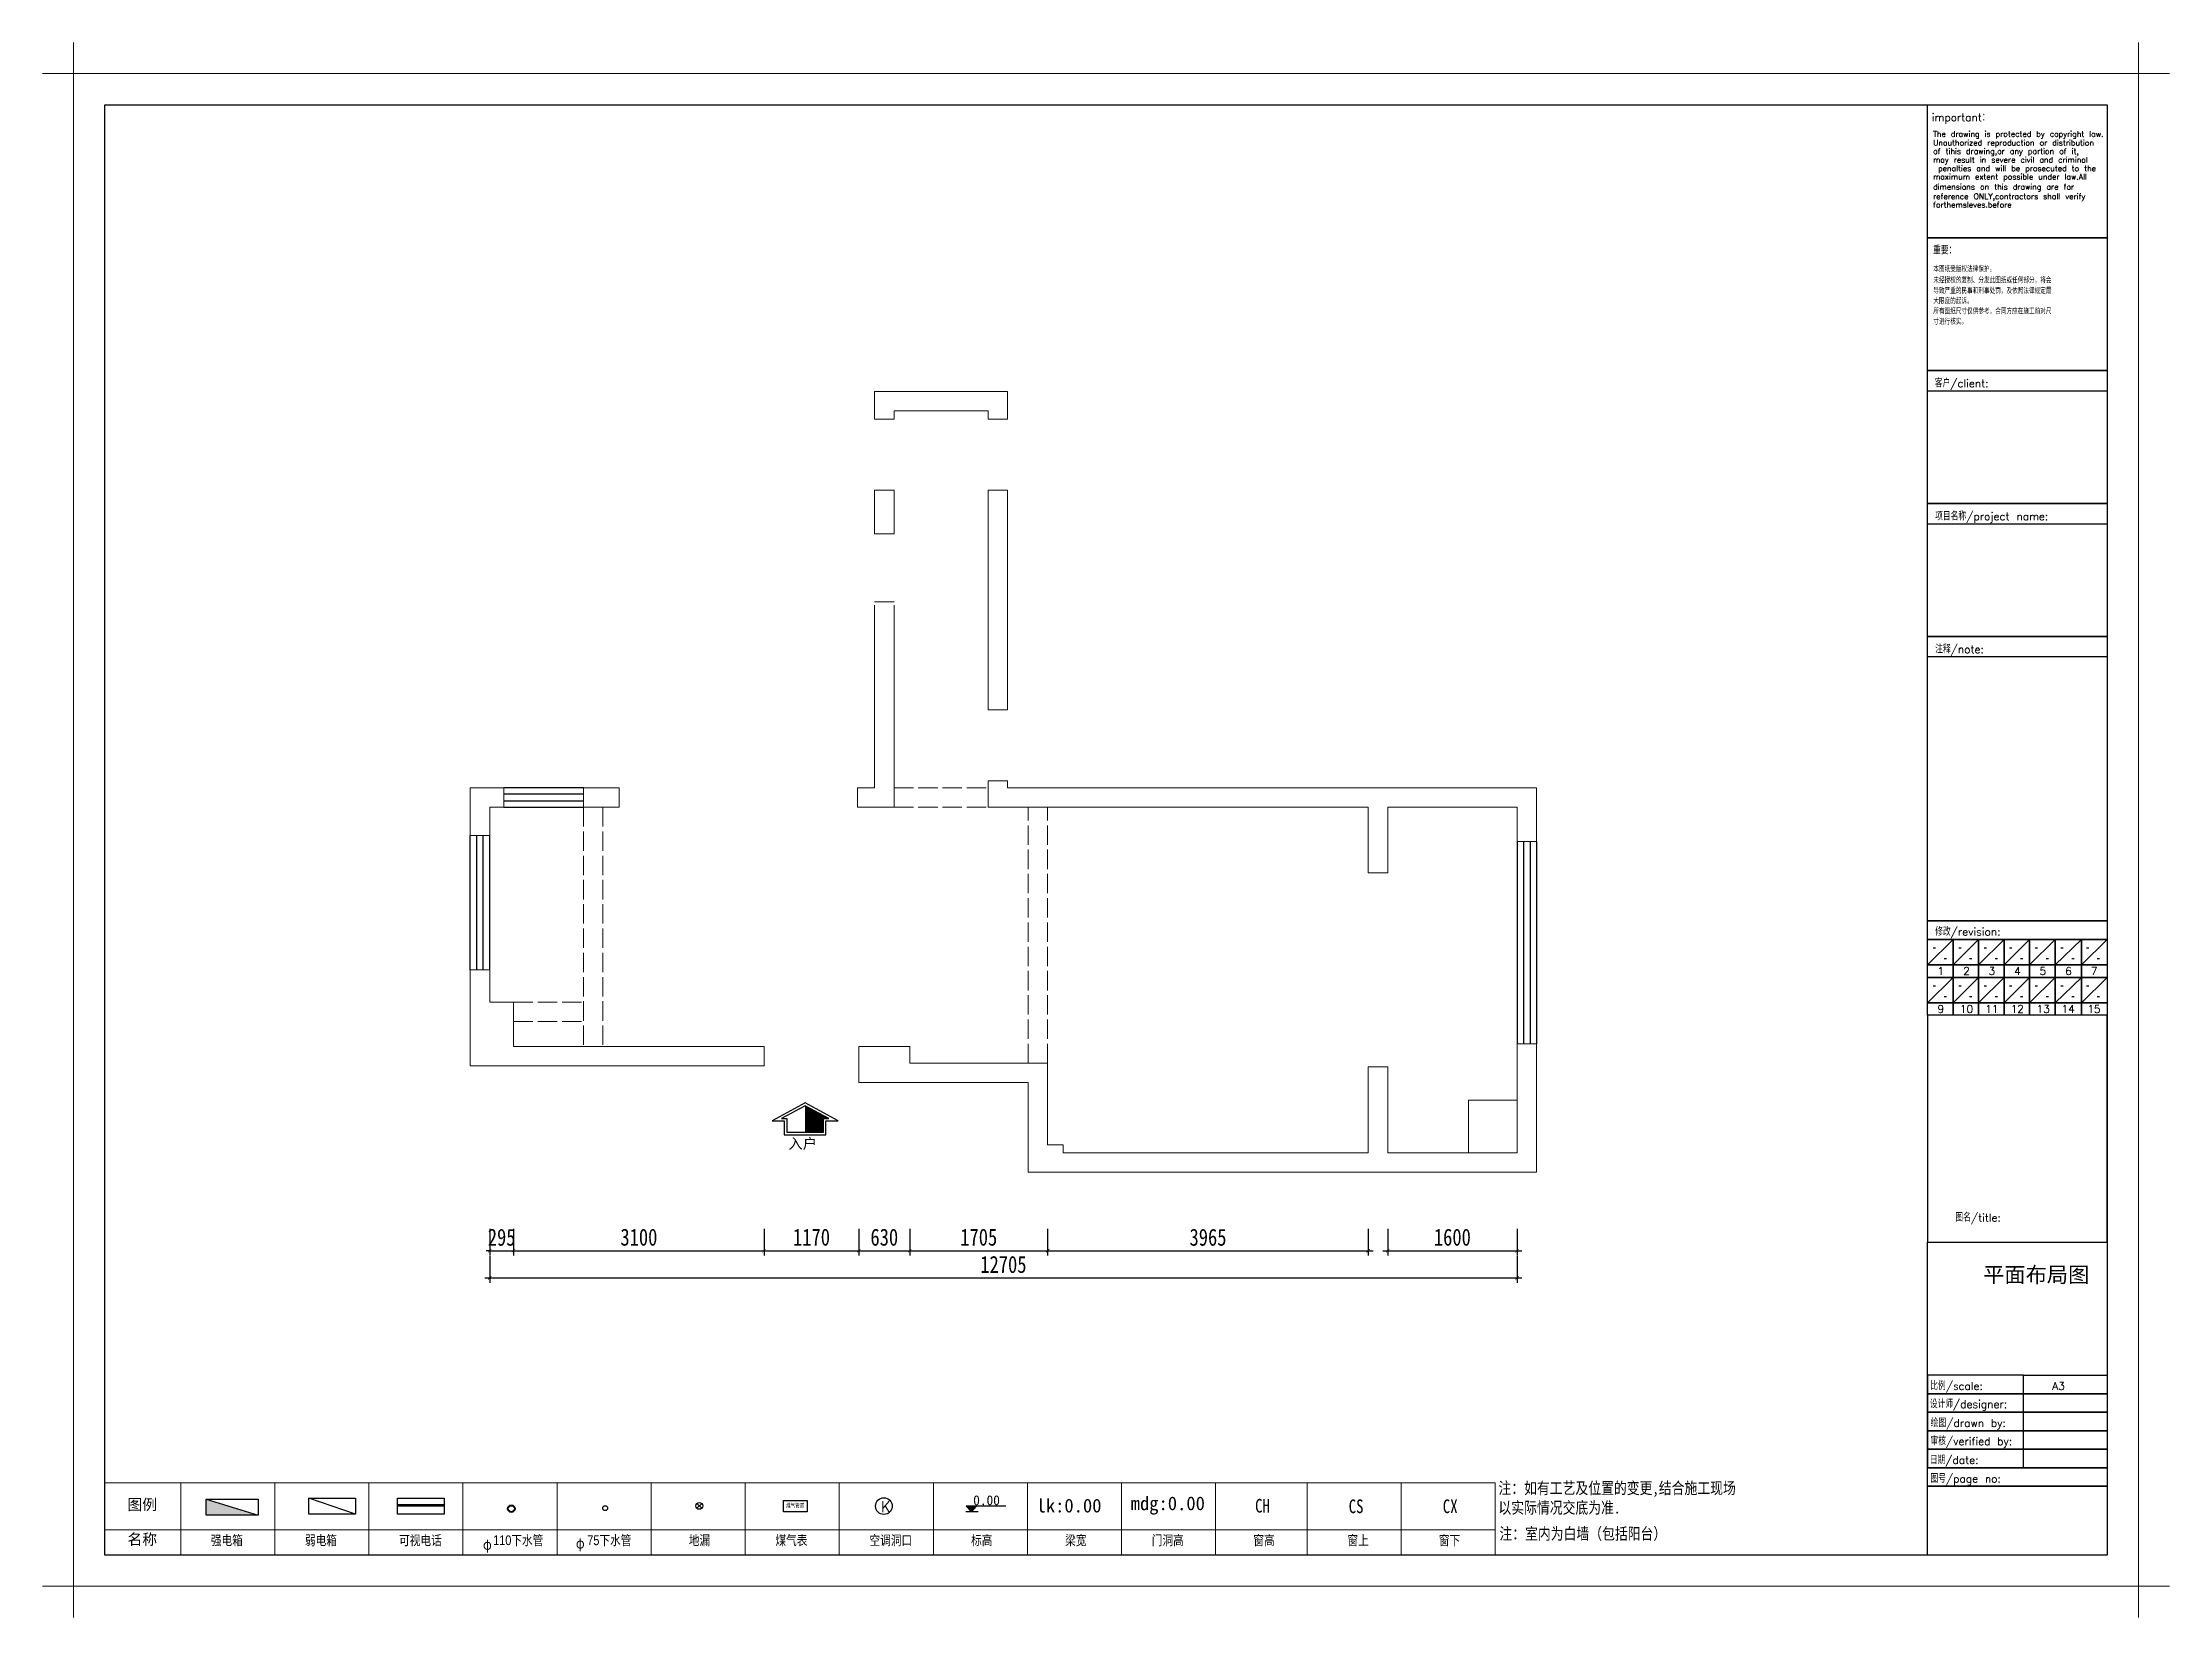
# Model space of a CAD drawing. Header units: millimetres. Extents: x 757294 to 891425, y -262592 to 287632.
# Drawn here: x 808585 to 834888, y -189733 to -170255 of the extents above; entities that cross this region are included whole.
import ezdxf

# ---------------------------------------------------------------- set-up
doc = ezdxf.new("R2010")
doc.units = ezdxf.units.MM
doc.header["$LTSCALE"] = 4
doc.linetypes.add('ACAD_ISO02W100', pattern=[15, 12, -3])
for name, color, linetype in [('t', 3, 'Continuous'), ('T-MS-图框', 8, 'Continuous'), ('家具1', 3, 'Continuous'), ('管道 灯具 开关 电线', 1, 'Continuous'), ('门窗梁体', 1, 'Continuous')]:
    doc.layers.add(name, color=color, linetype=linetype)
doc.layers.add('家具外轮廓线', color=3, linetype='Continuous', lineweight=15)
doc.layers.add('文字', color=3, linetype='Continuous', lineweight=0)
doc.styles.add('-宋体', font='', dxfattribs={"width": 0.8})
doc.styles.add('-黑体', font='simhei.ttf', dxfattribs={"width": 0.8})
doc.styles.add('300', font='', dxfattribs={"height": 300})
doc.styles.add('st', font='simhei.ttf', dxfattribs={"width": 0.8})
doc.styles.get("Standard").update_dxf_attribs({"font": 'txt', "bigfont": 'gbcbig.shx'})
doc.styles.add('锦华 字体', font='')
doc.styles.add('黑体标注', font='simhei.ttf', dxfattribs={"height": 130})
doc.styles.get('-宋体').set_extended_font_data('仿宋_GB2312')
doc.styles.get('300').set_extended_font_data('SimSun')
doc.styles.get('锦华 字体').set_extended_font_data('NSimSun')
doc.dimstyles.new('立面尺寸标注', dxfattribs={"dimscale": 60, "dimtxt": 3.5, "dimasz": 0.7, "dimexe": 1, "dimexo": 0.5, "dimgap": 1, "dimtad": 1, "dimdec": 0, "dimdsep": 46, "dimtxsty": '-黑体', "dimblk": 'ARCHTICK', "dimcen": 2.5, "dimdle": 1, "dimclrd": 1, "dimclre": 1, "dimclrt": 3, "dimadec": 0, "dimazin": 0, "dimtfac": 1, "dimtdec": 0, "dimtix": 1, "dimtmove": 2, "dimatfit": 3, "dimfxl": 4.5, "dimfxlon": 1, "dimtolj": 1, "dimtzin": 0, "dimarcsym": 0})

# ---------------------------------------------------------------- blocks, each defined once
blk = doc.blocks.new('rh')
at = {"layer": '家具1'}
h = blk.add_hatch(color=2, dxfattribs=at)
h.dxf.hatch_style = 1
h.paths.add_polyline_path([(83481, 5720), (83481, 5890), (83416, 5890), (83708, 6048), (83708, 5720)])
at = {"layer": '家具1', "color": 1}
for p, q in [((83298, 5860), (83708, 6082)), ((83708, 6082), (84117, 5860)), ((83451, 5860), (83298, 5860)), ((83451, 5690), (83451, 5860)), ((83965, 5860), (83965, 5690)), ((84117, 5860), (83965, 5860)), ((83965, 5690), (83451, 5690))]:
    blk.add_line(p, q, dxfattribs=at)
at = {"layer": '家具1', "color": 2}
blk.add_line((83416, 5890), (83708, 6048), dxfattribs=at)
at = {"layer": '家具1', "color": 8}
for p, q in [((83481, 5890), (83416, 5890)), ((83481, 5720), (83481, 5890)), ((83708, 6048), (83999, 5890)), ((83999, 5890), (83935, 5890)), ((83935, 5890), (83935, 5720)), ((83935, 5720), (83481, 5720))]:
    blk.add_line(p, q, dxfattribs=at)
blk = doc.blocks.new('新123')
at = {"layer": '管道 灯具 开关 电线'}
blk.add_hatch(color=1, dxfattribs=at).paths.add_polyline_path([(-322704, -915784), (-323421, -915563), (-323421, -915784)])
at = {"layer": '管道 灯具 开关 电线', "color": 1}
for p, q in [((-323421, -915563), (-322704, -915563)), ((-323421, -915784), (-323421, -915563)), ((-323421, -915563), (-322704, -915784)), ((-322704, -915784), (-323421, -915784)), ((-322704, -915563), (-322704, -915784))]:
    blk.add_line(p, q, dxfattribs=at)
blk = doc.blocks.new('ferreer')
at = {"layer": '管道 灯具 开关 电线'}
blk.add_hatch(color=10, dxfattribs=at).paths.add_polyline_path([(820396, -187894), (820266, -187894), (820334, -187966)])
at = {"color": 1}
for p, q in [((809229, -189271), (809229, -169794)), ((834763, -169794), (834763, -189271)), ((808845, -170178), (835147, -170178)), ((835147, -188886), (808845, -188886))]:
    blk.add_line(p, q, dxfattribs=at)
at = {"color": 3}
for p, q in [((809614, -187606), (826810, -187606)), ((810553, -187606), (810553, -188502)), ((811717, -187606), (811717, -188502)), ((812881, -187606), (812881, -188502)), ((814044, -187606), (814044, -188502)), ((815208, -187606), (815208, -188502)), ((816371, -187606), (816371, -188502)), ((817535, -187606), (817535, -188502)), ((818698, -187606), (818698, -188502)), ((819862, -187606), (819862, -188502)), ((819862, -187606), (819862, -188502)), ((821025, -187606), (821025, -188502)), ((822189, -187606), (822189, -188502)), ((823352, -187606), (823352, -188502)), ((824483, -188502), (824483, -187606)), ((825646, -188502), (825646, -187606)), ((826810, -188502), (826810, -187606)), ((809614, -188187), (826810, -188187))]:
    blk.add_line(p, q, dxfattribs=at)
at = {"layer": 'T-MS-图框'}
for p, q in [((832156, -181201), (832471, -180886)), ((832471, -181201), (832786, -180886)), ((832786, -181201), (833102, -180886)), ((833102, -181201), (833417, -180886)), ((833417, -181201), (833733, -180886)), ((833733, -181201), (834058, -180886)), ((834058, -181201), (834378, -180886)), ((832226, -180991), (832255, -180991)), ((832361, -181122), (832389, -181122)), ((832541, -180991), (832570, -180991)), ((832676, -181122), (832704, -181122)), ((832856, -180991), (832885, -180991)), ((832990, -181122), (833019, -181122)), ((833171, -180991), (833200, -180991)), ((833306, -181122), (833335, -181122)), ((833486, -180991), (833515, -180991)), ((833621, -181122), (833650, -181122)), ((833803, -180991), (833832, -180991)), ((833938, -181122), (833967, -181122)), ((834120, -180991), (834149, -180991)), ((834254, -181122), (834283, -181122)), ((832156, -181670), (832471, -181355)), ((832226, -181460), (832255, -181460)), ((832471, -181670), (832786, -181355)), ((832541, -181460), (832570, -181460)), ((832786, -181670), (833102, -181355)), ((832856, -181460), (832885, -181460)), ((833102, -181670), (833417, -181355)), ((833171, -181460), (833200, -181460)), ((833417, -181670), (833733, -181355)), ((833486, -181460), (833515, -181460)), ((833733, -181670), (834058, -181355)), ((833803, -181460), (833832, -181460)), ((834058, -181670), (834378, -181355)), ((834120, -181460), (834149, -181460)), ((832361, -181591), (832389, -181591)), ((832676, -181591), (832704, -181591)), ((832990, -181591), (833019, -181591)), ((833306, -181591), (833335, -181591)), ((833621, -181591), (833650, -181591)), ((833938, -181591), (833967, -181591)), ((834254, -181591), (834283, -181591))]:
    blk.add_line(p, q, dxfattribs=at)
at = {"layer": 'T-MS-图框', "color": 1}
blk.add_lwpolyline([(809614, -170563), (834378, -170563), (834378, -188502), (809614, -188502)], close=True, dxfattribs=at)
at = {"layer": 'T-MS-图框'}
for points in [[(832156, -170563), (834378, -170563), (834378, -172207), (832156, -172207)], [(832156, -172207), (834378, -172207), (834378, -173851), (832156, -173851)], [(832156, -173851), (834378, -173851), (834378, -175495), (832156, -175495)], [(832156, -173851), (834378, -173851), (834378, -174104), (832156, -174104)], [(832156, -175495), (834378, -175495), (834378, -177139), (832156, -177139)], [(832156, -175495), (834378, -175495), (834378, -175748), (832156, -175748)], [(832156, -177139), (834378, -177139), (834378, -180657), (832156, -180657)], [(832156, -177139), (834378, -177139), (834378, -177392), (832156, -177392)], [(832156, -180657), (834378, -180657), (834378, -180886), (832156, -180886)], [(832156, -180886), (832471, -180886), (832471, -181201), (832156, -181201)], [(832471, -180886), (832786, -180886), (832786, -181201), (832471, -181201)], [(832786, -180886), (833102, -180886), (833102, -181201), (832786, -181201)], [(833102, -180886), (833417, -180886), (833417, -181201), (833102, -181201)], [(833417, -180886), (833733, -180886), (833733, -181201), (833417, -181201)], [(833733, -180886), (834058, -180886), (834058, -181201), (833733, -181201)], [(834058, -180886), (834378, -180886), (834378, -181201), (834058, -181201)], [(832156, -181201), (832471, -181201), (832471, -181355), (832156, -181355)], [(832471, -181201), (832786, -181201), (832786, -181355), (832471, -181355)], [(832786, -181201), (833102, -181201), (833102, -181355), (832786, -181355)], [(833102, -181201), (833417, -181201), (833417, -181355), (833102, -181355)], [(833417, -181201), (833733, -181201), (833733, -181355), (833417, -181355)], [(833733, -181201), (834058, -181201), (834058, -181355), (833733, -181355)], [(834058, -181201), (834378, -181201), (834378, -181355), (834058, -181355)], [(832156, -181355), (832471, -181355), (832471, -181670), (832156, -181670)], [(832471, -181355), (832786, -181355), (832786, -181670), (832471, -181670)], [(832786, -181355), (833102, -181355), (833102, -181670), (832786, -181670)], [(833102, -181355), (833417, -181355), (833417, -181670), (833102, -181670)], [(833417, -181355), (833733, -181355), (833733, -181670), (833417, -181670)], [(833733, -181355), (834058, -181355), (834058, -181670), (833733, -181670)], [(834058, -181355), (834378, -181355), (834378, -181670), (834058, -181670)], [(832156, -181670), (832471, -181670), (832471, -181824), (832156, -181824)], [(832471, -181670), (832786, -181670), (832786, -181824), (832471, -181824)], [(832786, -181670), (833102, -181670), (833102, -181824), (832786, -181824)], [(833102, -181670), (833417, -181670), (833417, -181824), (833102, -181824)], [(833417, -181670), (833733, -181670), (833733, -181824), (833417, -181824)], [(833733, -181670), (834058, -181670), (834058, -181824), (833733, -181824)], [(834058, -181670), (834378, -181670), (834378, -181824), (834058, -181824)], [(832156, -184630), (834378, -184630), (834378, -181824), (832156, -181824)], [(832156, -184630), (834378, -184630), (834378, -187420), (832156, -187420)], [(833341, -186275), (832156, -186275), (832156, -186504), (833341, -186504)], [(833341, -186275), (834378, -186275), (834378, -186504), (833341, -186504)], [(833341, -186504), (832156, -186504), (832156, -186733), (833341, -186733)], [(833341, -186733), (832156, -186733), (832156, -186962), (833341, -186962)], [(833341, -186504), (834378, -186504), (834378, -186733), (833341, -186733)], [(833341, -186733), (834378, -186733), (834378, -186962), (833341, -186962)], [(833341, -186962), (832156, -186962), (832156, -187191), (833341, -187191)], [(833341, -186962), (834378, -186962), (834378, -187191), (833341, -187191)], [(833341, -187191), (832156, -187191), (832156, -187420), (833341, -187420)], [(833341, -187191), (834378, -187191), (834378, -187420), (833341, -187420)], [(832156, -187420), (834378, -187420), (834378, -187649), (832156, -187649)], [(832156, -187649), (834378, -187649), (834378, -188502), (832156, -188502)]]:
    blk.add_lwpolyline(points, close=True, dxfattribs=at)
at = {"layer": '管道 灯具 开关 电线', "color": 1}
for p, q in [((812138, -187794), (812714, -187794)), ((812138, -187994), (812138, -187794)), ((812714, -187794), (812714, -187994)), ((813233, -187794), (813810, -187794)), ((813233, -187994), (813233, -187794)), ((813810, -187794), (813810, -187994)), ((812714, -187994), (812138, -187994)), ((813810, -187879), (813233, -187879)), ((813810, -187894), (813233, -187894)), ((813810, -187994), (813233, -187994))]:
    blk.add_line(p, q, dxfattribs=at)
at = {"layer": '管道 灯具 开关 电线'}
for p, q in [((816936, -187860), (816996, -187921)), ((816936, -187921), (816996, -187860))]:
    blk.add_line(p, q, dxfattribs=at)
at = {"layer": '管道 灯具 开关 电线', "color": 10}
for p, q in [((820416, -187966), (820262, -187966)), ((820759, -187894), (820266, -187894)), ((820266, -187894), (820334, -187966)), ((820334, -187966), (820396, -187894)), ((820396, -187894), (820334, -187966))]:
    blk.add_line(p, q, dxfattribs=at)
at = {"layer": '管道 灯具 开关 电线', "color": 1}
blk.add_lwpolyline([(812714, -187994), (812138, -187794)], dxfattribs=at)
at = {"layer": '管道 灯具 开关 电线'}
blk.add_lwpolyline([(818301, -187826), (818301, -187963), (818007, -187963), (818007, -187826)], close=True, dxfattribs=at)
for centre, radius in [((814642, -187926), 45.7), ((814642, -187926), 37.4), ((815802, -187919), 30.3), ((816966, -187891), 42.7)]:
    blk.add_circle(centre, radius, dxfattribs=at)
blk.add_ellipse((819249, -187894), major_axis=(103, 1), ratio=1, start_param=-0.006335, end_param=6.27685, dxfattribs=at)
at = {"layer": '管道 灯具 开关 电线', "xscale": 0.8983837395790033, "yscale": 0.8983837395790033, "zscale": 0.8983837396081595}
blk.add_blockref('新123', (1101425, 634719), dxfattribs=at)
at = {"layer": 't', "color": 3, "attachment_point": 1}
for s, insert, char_height, width, style in [('{\\fArial Unicode MS|b0|i0|c134|p0;图例}', (809894, -187807), 134.76, 3519.46, '锦华 字体'), ('{\\fSimHei|b0|i0|c134|p49;名称}', (809894, -188237), 134.76, 3519.46, '锦华 字体'), ('注：室内为白墙（包括阳台）', (826861, -188162), 145.44, 4293.38, 'st')]:
    blk.add_mtext(s, dxfattribs=dict(at, insert=insert, char_height=char_height, width=width, style=style))
at = {"layer": 't'}
for s, insert, char_height, width, attachment_point, style in [('{\\fArial Unicode MS|b0|i0|c134|p0;煤气管道}', (818040, -187861), 49.68, 267.88, 1, '-宋体'), ('{\\fArial Unicode MS|b0|i0|c134|p0;强电箱}', (810926, -188256), 120.85, 1027.17, 1, '-黑体'), ('{\\fArial Unicode MS|b0|i0|c134|p0;弱电箱}', (812090, -188256), 120.85, 1027.17, 1, '-黑体'), ('{\\fArial Unicode MS|b0|i0|c134|p0;可视电话}', (813254, -188256), 120.85, 1027.17, 1, '-黑体'), ('{\\fSimSun|b0|i0|c134|p2;\\H1.083x;φ}', (814400, -188303), 120.85, 2104.11, 3, '-黑体'), ('{\\fArial Unicode MS|b0|i0|c134|p0;110下水管}', (814417, -188256), 120.85, 1027.17, 1, '-黑体'), ('{\\fSimSun|b0|i0|c134|p2;\\H1.083x;φ}', (815549, -188287), 120.85, 2104.11, 3, '-黑体'), ('{\\fArial Unicode MS|b0|i0|c134|p0;75下水管}', (815581, -188256), 120.85, 1027.17, 1, '-黑体'), ('{\\fArial Unicode MS|b0|i0|c134|p0;地漏}', (816837, -188256), 120.85, 1027.17, 1, '-黑体'), ('{\\fArial Unicode MS|b0|i0|c134|p0;煤气表}', (817908, -188256), 120.85, 1027.17, 1, '-黑体'), ('{\\fArial Unicode MS|b0|i0|c134|p0;空调洞口}', (819071, -188256), 120.85, 1027.17, 1, '-黑体'), ('{\\fArial Unicode MS|b0|i0|c134|p0;标高}', (820328, -188256), 120.85, 1027.17, 1, '-黑体'), ('{\\fArial Unicode MS|b0|i0|c134|p0;梁宽}', (821491, -188256), 120.85, 1027.17, 1, '-黑体'), ('{\\fArial Unicode MS|b0|i0|c134|p0;门洞高}', (822562, -188256), 120.85, 1027.17, 1, '-黑体'), ('{\\fSimHei|b0|i0|c134|p49;窗高}', (823818, -188256), 120.85, 3519.46, 1, '-黑体'), ('{\\fSimHei|b0|i0|c134|p49;窗上}', (824982, -188256), 120.85, 3519.46, 1, '-黑体'), ('{\\fArial Unicode MS|b0|i0|c134|p0;窗下}', (826112, -188256), 120.85, 3519.46, 1, '-黑体')]:
    blk.add_mtext(s, dxfattribs=dict(at, insert=insert, char_height=char_height, width=width, attachment_point=attachment_point, style=style))
at = {"layer": 'T-MS-图框', "color": 1, "ltscale": 0.1}
for s, height, p in [('important：', 95.7, (832208, -170768)), ('The drawing is protected by copyright law.', 69.58, (832224, -170959)), ('of tihis drawing,or any portion of it,', 69.58, (832224, -171173)), ('Unauthorized reproduction or distribution', 69.58, (832224, -171068)), ('may result in severe civil and criminal', 69.58, (832224, -171279)), ('maximum extent possible under law.All ', 69.58, (832224, -171488)), (' penalties and will be prosecuted to the ', 69.58, (832224, -171385)), ('dimensions on this drawing are for ', 69.58, (832224, -171613)), ('reference ONLY,contractors shall verify ', 69.58, (832224, -171731)), ('forthemsleves.before', 69.58, (832224, -171834)), ('重要：', 95.7, (832224, -172412)), ('本图纸受版权法律保护。', 69.58, (832227, -172631)), ('未经授权的复制、分发此图纸或任何部分，将会', 69.58, (832227, -172769)), ('大限度的起诉。', 69.6, (832227, -173026)), ('导致严重的民事和刑事处罚，及依照法律规定最', 69.58, (832227, -172900)), ('所有图纸尺寸仅供参考，合同方应在施工前对尺', 69.58, (832227, -173152)), ('寸进行核实。', 69.6, (832227, -173281)), ('客户/client:', 95.7, (832246, -174057)), ('项目名称/project name:', 95.67, (832250, -175701)), ('注释/note:', 95.7, (832250, -177345)), ('修改/revision:', 95.67, (832250, -180839)), ('1', 95.7, (832280, -181325)), ('2', 95.7, (832595, -181325)), ('3', 95.7, (832910, -181325)), ('4', 95.7, (833226, -181325)), ('5', 95.7, (833541, -181325)), ('6', 95.7, (833857, -181325)), ('7', 95.7, (834174, -181325)), ('9', 95.7, (832280, -181794)), ('10', 95.7, (832554, -181794)), ('11', 95.7, (832870, -181794)), ('12', 95.7, (833184, -181794)), ('13', 95.7, (833503, -181794)), ('14', 95.7, (833814, -181794)), ('15', 95.7, (834132, -181794)), ('比例/scale:', 95.7, (832189, -186456)), ('A3', 95.7, (833696, -186456)), ('设计师/designer:', 95.67, (832183, -186681)), ('绘图/drawn by:', 95.67, (832195, -186914)), ('日期/date:', 95.7, (832184, -187373)), ('审核/verified by:', 95.67, (832192, -187140)), ('图号/page no:', 95.67, (832192, -187602))]:
    blk.add_text(s, height=height, dxfattribs=at).set_placement(p)
at = {"layer": '文字', "insert": (826849, -187598), "char_height": 145.44, "width": 4020.9, "attachment_point": 1, "style": '-黑体'}
blk.add_mtext('注：{\\C3;如有工艺及位置的变更,结合施工现场\\P以实际情况交底为准.}', dxfattribs=at)
at = {"layer": '管道 灯具 开关 电线'}
for s, height, style, p in [('0.00', 121.3, '300', (820354, -187882)), ('lk:0.00', 168.7, '-黑体', (821137, -187972)), ('mdg:0.00', 168.7, '-黑体', (822301, -187944))]:
    blk.add_text(s, height=height, dxfattribs=dict(at, style=style)).set_placement(p)
blk.add_text('K', height=135, dxfattribs=at).set_placement((819211, -187968))
at = {"layer": '管道 灯具 开关 电线', "char_height": 168.7, "width": 909.46, "attachment_point": 1, "style": '-黑体'}
for s, insert in [('CH', (823840, -187805)), ('CS', (824997, -187812)), ('CX', (826161, -187812))]:
    blk.add_mtext(s, dxfattribs=dict(at, insert=insert))
blk = doc.blocks.new('_ArchTick')
at = {"color": 0, "linetype": 'ByBlock', "const_width": 0.15}
blk.add_lwpolyline([(-0.5, -0.5), (0.5, 0.5)], dxfattribs=at)
blk = doc.blocks.new('*D445')
at = {"layer": 'Defpoints', "color": 0, "ltscale": 5}
for p in [(814115, -182122), (814410, -182122), (814410, -185197)]:
    blk.add_point(p, dxfattribs=at)
at = {"layer": '家具外轮廓线', "color": 1, "lineweight": -2, "ltscale": 5}
for p, q in [((814115, -184927), (814115, -185257)), ((814410, -184927), (814410, -185257)), ((814115, -185197), (814073, -185197)), ((814115, -185197), (814410, -185197)), ((814410, -185197), (814452, -185197))]:
    blk.add_line(p, q, dxfattribs=at)
at = {"layer": '家具外轮廓线', "color": 1, "lineweight": -2, "ltscale": 5, "xscale": 42, "yscale": 42, "zscale": 42}
blk.add_blockref('_ArchTick', (814115, -185197), dxfattribs=at)
at = {"layer": '家具外轮廓线', "color": 1, "lineweight": -2, "ltscale": 5, "xscale": 42, "yscale": 42, "zscale": 42, "rotation": 180}
blk.add_blockref('_ArchTick', (814410, -185197), dxfattribs=at)
at = {"layer": '家具外轮廓线', "color": 3, "ltscale": 5, "insert": (814263, -185032), "char_height": 210, "attachment_point": 5, "style": '-黑体'}
blk.add_mtext('\\A1;295', dxfattribs=at)
blk = doc.blocks.new('*D446')
at = {"layer": 'Defpoints', "color": 0, "ltscale": 5}
for p in [(814410, -182122), (817510, -182672), (817510, -185197)]:
    blk.add_point(p, dxfattribs=at)
at = {"layer": '家具外轮廓线', "color": 1, "lineweight": -2, "ltscale": 5}
for p, q in [((814410, -184927), (814410, -185257)), ((817510, -184927), (817510, -185257)), ((814350, -185197), (817570, -185197))]:
    blk.add_line(p, q, dxfattribs=at)
at = {"layer": '家具外轮廓线', "color": 1, "lineweight": -2, "ltscale": 5, "xscale": 42, "yscale": 42, "zscale": 42, "rotation": 180}
blk.add_blockref('_ArchTick', (814410, -185197), dxfattribs=at)
at = {"layer": '家具外轮廓线', "color": 1, "lineweight": -2, "ltscale": 5, "xscale": 42, "yscale": 42, "zscale": 42}
blk.add_blockref('_ArchTick', (817510, -185197), dxfattribs=at)
at = {"layer": '家具外轮廓线', "color": 3, "ltscale": 5, "insert": (815960, -185031), "char_height": 210, "attachment_point": 5, "style": '-黑体'}
blk.add_mtext('\\A1;3100', dxfattribs=at)
blk = doc.blocks.new('*D447')
at = {"layer": 'Defpoints', "color": 0, "ltscale": 5}
for p in [(817510, -182672), (818680, -182672), (818680, -185197)]:
    blk.add_point(p, dxfattribs=at)
at = {"layer": '家具外轮廓线', "color": 1, "lineweight": -2, "ltscale": 5}
for p, q in [((817510, -184927), (817510, -185257)), ((818680, -184927), (818680, -185257)), ((817450, -185197), (818740, -185197))]:
    blk.add_line(p, q, dxfattribs=at)
at = {"layer": '家具外轮廓线', "color": 1, "lineweight": -2, "ltscale": 5, "xscale": 42, "yscale": 42, "zscale": 42, "rotation": 180}
blk.add_blockref('_ArchTick', (817510, -185197), dxfattribs=at)
at = {"layer": '家具外轮廓线', "color": 1, "lineweight": -2, "ltscale": 5, "xscale": 42, "yscale": 42, "zscale": 42}
blk.add_blockref('_ArchTick', (818680, -185197), dxfattribs=at)
at = {"layer": '家具外轮廓线', "color": 3, "ltscale": 5, "insert": (818095, -185031), "char_height": 210, "attachment_point": 5, "style": '-黑体'}
blk.add_mtext('\\A1;1170', dxfattribs=at)
blk = doc.blocks.new('*D448')
at = {"layer": 'Defpoints', "color": 0, "ltscale": 5}
for p in [(818680, -182672), (819310, -182672), (819310, -185197)]:
    blk.add_point(p, dxfattribs=at)
at = {"layer": '家具外轮廓线', "color": 1, "lineweight": -2, "ltscale": 5}
for p, q in [((818680, -184927), (818680, -185257)), ((819310, -184927), (819310, -185257)), ((818620, -185197), (819370, -185197))]:
    blk.add_line(p, q, dxfattribs=at)
at = {"layer": '家具外轮廓线', "color": 1, "lineweight": -2, "ltscale": 5, "xscale": 42, "yscale": 42, "zscale": 42, "rotation": 180}
blk.add_blockref('_ArchTick', (818680, -185197), dxfattribs=at)
at = {"layer": '家具外轮廓线', "color": 1, "lineweight": -2, "ltscale": 5, "xscale": 42, "yscale": 42, "zscale": 42}
blk.add_blockref('_ArchTick', (819310, -185197), dxfattribs=at)
at = {"layer": '家具外轮廓线', "color": 3, "ltscale": 5, "insert": (818995, -185031), "char_height": 210, "attachment_point": 5, "style": '-黑体'}
blk.add_mtext('\\A1;630', dxfattribs=at)
blk = doc.blocks.new('*D449')
at = {"layer": 'Defpoints', "color": 0, "ltscale": 5}
for p in [(819310, -182672), (821015, -182877), (821015, -185197)]:
    blk.add_point(p, dxfattribs=at)
at = {"layer": '家具外轮廓线', "color": 1, "lineweight": -2, "ltscale": 5}
for p, q in [((819310, -184927), (819310, -185257)), ((821015, -184927), (821015, -185257)), ((819250, -185197), (821075, -185197))]:
    blk.add_line(p, q, dxfattribs=at)
at = {"layer": '家具外轮廓线', "color": 1, "lineweight": -2, "ltscale": 5, "xscale": 42, "yscale": 42, "zscale": 42, "rotation": 180}
blk.add_blockref('_ArchTick', (819310, -185197), dxfattribs=at)
at = {"layer": '家具外轮廓线', "color": 1, "lineweight": -2, "ltscale": 5, "xscale": 42, "yscale": 42, "zscale": 42}
blk.add_blockref('_ArchTick', (821015, -185197), dxfattribs=at)
at = {"layer": '家具外轮廓线', "color": 3, "ltscale": 5, "insert": (820163, -185031), "char_height": 210, "attachment_point": 5, "style": '-黑体'}
blk.add_mtext('\\A1;1705', dxfattribs=at)
blk = doc.blocks.new('*D450')
at = {"layer": 'Defpoints', "color": 0, "ltscale": 5}
for p in [(821015, -182877), (824980, -183987), (824980, -185197)]:
    blk.add_point(p, dxfattribs=at)
at = {"layer": '家具外轮廓线', "color": 1, "lineweight": -2, "ltscale": 5}
for p, q in [((821015, -184927), (821015, -185257)), ((824980, -184927), (824980, -185257)), ((820955, -185197), (825040, -185197))]:
    blk.add_line(p, q, dxfattribs=at)
at = {"layer": '家具外轮廓线', "color": 1, "lineweight": -2, "ltscale": 5, "xscale": 42, "yscale": 42, "zscale": 42, "rotation": 180}
blk.add_blockref('_ArchTick', (821015, -185197), dxfattribs=at)
at = {"layer": '家具外轮廓线', "color": 1, "lineweight": -2, "ltscale": 5, "xscale": 42, "yscale": 42, "zscale": 42}
blk.add_blockref('_ArchTick', (824980, -185197), dxfattribs=at)
at = {"layer": '家具外轮廓线', "color": 3, "ltscale": 5, "insert": (822998, -185032), "char_height": 210, "attachment_point": 5, "style": '-黑体'}
blk.add_mtext('\\A1;3965', dxfattribs=at)
blk = doc.blocks.new('*D452')
at = {"layer": 'Defpoints', "color": 0, "ltscale": 5}
for p in [(825220, -183987), (826820, -183987), (826820, -185197)]:
    blk.add_point(p, dxfattribs=at)
at = {"layer": '家具外轮廓线', "color": 1, "lineweight": -2, "ltscale": 5}
for p, q in [((825220, -184927), (825220, -185257)), ((826820, -184927), (826820, -185257)), ((825160, -185197), (826880, -185197))]:
    blk.add_line(p, q, dxfattribs=at)
at = {"layer": '家具外轮廓线', "color": 1, "lineweight": -2, "ltscale": 5, "xscale": 42, "yscale": 42, "zscale": 42, "rotation": 180}
blk.add_blockref('_ArchTick', (825220, -185197), dxfattribs=at)
at = {"layer": '家具外轮廓线', "color": 1, "lineweight": -2, "ltscale": 5, "xscale": 42, "yscale": 42, "zscale": 42}
blk.add_blockref('_ArchTick', (826820, -185197), dxfattribs=at)
at = {"layer": '家具外轮廓线', "color": 3, "ltscale": 5, "insert": (826020, -185031), "char_height": 210, "attachment_point": 5, "style": '-黑体'}
blk.add_mtext('\\A1;1600', dxfattribs=at)
blk = doc.blocks.new('*D453')
at = {"layer": 'Defpoints', "color": 0, "ltscale": 5}
for p in [(814115, -181922), (826820, -183987), (826820, -185534)]:
    blk.add_point(p, dxfattribs=at)
at = {"layer": '家具外轮廓线', "color": 1, "lineweight": -2, "ltscale": 5}
for p, q in [((814115, -185264), (814115, -185594)), ((826820, -185264), (826820, -185594)), ((814055, -185534), (826880, -185534))]:
    blk.add_line(p, q, dxfattribs=at)
at = {"layer": '家具外轮廓线', "color": 1, "lineweight": -2, "ltscale": 5, "xscale": 42, "yscale": 42, "zscale": 42, "rotation": 180}
blk.add_blockref('_ArchTick', (814115, -185534), dxfattribs=at)
at = {"layer": '家具外轮廓线', "color": 1, "lineweight": -2, "ltscale": 5, "xscale": 42, "yscale": 42, "zscale": 42}
blk.add_blockref('_ArchTick', (826820, -185534), dxfattribs=at)
at = {"layer": '家具外轮廓线', "color": 3, "ltscale": 5, "insert": (820468, -185368), "char_height": 210, "attachment_point": 5, "style": '-黑体'}
blk.add_mtext('\\A1;12705', dxfattribs=at)

msp = doc.modelspace()

# ---------------------------------------------------------------- linework, layer by layer
at = {"color": 1}
for p, q in [((815275, -179472.2), (814290, -179472.2)), ((815275, -179552.2), (814290, -179552.2)), ((814290, -179632.2), (815275, -179632.2)), ((814290, -179712.2), (815275, -179712.2)), ((813875, -181722.2), (813875, -180062.2)), ((813955, -181722.2), (813955, -180062.2)), ((814035, -181722.2), (814035, -180062.2)), ((814115, -181722.2), (814115, -180062.2)), ((826820, -180138), (826820, -182638)), ((826900, -180138), (826900, -182638)), ((826980, -180138), (826980, -182638)), ((827060, -180138), (827060, -182638))]:
    msp.add_line(p, q, dxfattribs=at)
at = {"color": 1, "linetype": 'ACAD_ISO02W100', "lineweight": 13, "ltscale": 5}
for p, q in [((819115, -179472.2), (820280, -179472.2)), ((815275, -179712.2), (815275, -182672.2)), ((815515, -179712.2), (815515, -182672.2)), ((819115, -179712.2), (820280, -179712.2)), ((820775, -182877.2), (820775, -179712.2)), ((821015, -182877.2), (821015, -179712.2)), ((814410, -182122.2), (815275, -182122.2)), ((814410, -182362.2), (815275, -182362.2))]:
    msp.add_line(p, q, dxfattribs=at)
at = {"layer": '家具外轮廓线', "color": 0, "ltscale": 5}
for p, q in [((820520, -174572.2), (818875, -174572.2)), ((818875, -174912.2), (818875, -174572.2)), ((820520, -174912.2), (820520, -174572.2)), ((819115, -174912.2), (818875, -174912.2)), ((820280, -174812.2), (819115, -174812.2)), ((819115, -174812.2), (819115, -174912.2)), ((820280, -174912.2), (820280, -174812.2)), ((820280, -174912.2), (820520, -174912.2)), ((819115, -175792.2), (818875, -175792.2)), ((818875, -175792.2), (818875, -176332.2)), ((819115, -175792.2), (819115, -176332.2)), ((820280, -178507.2), (820280, -175792.2)), ((820280, -175792.2), (820520, -175792.2)), ((820520, -178507.2), (820520, -175792.2)), ((819115, -176332.2), (818875, -176332.2)), ((819115, -177172.2), (818875, -177172.2)), ((818875, -177212.2), (818875, -179472.2)), ((819115, -177212.2), (819115, -179712.2)), ((820280, -178507.2), (820520, -178507.2)), ((813875, -179472.2), (814290, -179472.2)), ((813875, -180062.2), (813875, -179472.2)), ((814290, -179712.2), (814290, -179472.2)), ((815275, -179712.2), (815275, -179472.2)), ((815275, -179472.2), (815715, -179472.2)), ((815715, -179712.2), (815715, -179472.2)), ((818665, -179712.2), (818665, -179472.2)), ((818665, -179472.2), (818875, -179472.2)), ((820280, -179712.2), (820280, -179387.2)), ((820280, -179387.2), (820520, -179387.2)), ((820520, -179472.2), (820520, -179387.2)), ((825220, -179472.2), (820520, -179472.2)), ((825220, -179472.2), (827060, -179472.2)), ((827060, -179472.2), (827060, -180138)), ((814115, -180062.2), (814115, -179712.2)), ((814115, -179712.2), (814290, -179712.2)), ((815275, -179712.2), (815715, -179712.2)), ((818665, -179712.2), (819115, -179712.2)), ((824980, -179712.2), (820280, -179712.2)), ((824980, -180522.2), (824980, -179712.2)), ((825220, -180522.2), (825220, -179712.2)), ((825220, -179712.2), (826820, -179712.2)), ((826820, -179712.2), (826820, -180138)), ((814115, -180062.2), (813875, -180062.2)), ((826820, -180138), (827060, -180138)), ((824980, -180522.2), (825220, -180522.2)), ((814115, -181722.2), (813875, -181722.2)), ((813875, -181722.2), (813875, -182912.2)), ((814115, -182122.2), (814115, -181722.2)), ((814410, -182122.2), (814115, -182122.2)), ((814410, -182672.2), (814410, -182122.2)), ((817510, -182672.2), (814410, -182672.2)), ((817510, -182672.2), (817510, -182912.2)), ((818680, -182672.2), (818680, -183117.2)), ((818680, -182672.2), (819310, -182672.2)), ((819310, -182672.2), (819310, -182877.2)), ((826820, -182638), (827060, -182638)), ((826820, -182638), (826820, -183987.2)), ((827060, -182638), (827060, -184227.2)), ((817510, -182912.2), (813875, -182912.2)), ((819310, -182877.2), (821015, -182877.2)), ((821015, -182877.2), (821015, -183887.2)), ((824980, -183987.2), (824980, -182922.2)), ((824980, -182922.2), (825220, -182922.2)), ((825220, -182922.2), (825220, -183987.2)), ((818680, -183117.2), (820775, -183117.2)), ((820775, -183117.2), (820775, -184227.2)), ((826220, -183337.2), (826220, -183987.2)), ((826220, -183337.2), (826820, -183337.2)), ((821015, -183887.2), (821205, -183887.2)), ((821205, -183887.2), (821205, -183987.2)), ((821205, -183987.2), (824980, -183987.2)), ((825220, -183987.2), (826820, -183987.2)), ((820775, -184227.2), (825220, -184227.2)), ((825220, -184227.2), (827060, -184227.2))]:
    msp.add_line(p, q, dxfattribs=at)

# ---------------------------------------------------------------- block references
at = {"layer": '家具外轮廓线', "color": 0}
msp.add_blockref('ferreer', (-259.4, -461.8), dxfattribs=at)
at = {"layer": '门窗梁体', "color": 0, "xscale": -1}
msp.add_blockref('rh', (901723.5, -189452.2), dxfattribs=at)

# ---------------------------------------------------------------- texts
at = {"insert": (832584.7, -185397.5), "char_height": 192.308, "attachment_point": 1}
msp.add_mtext_dynamic_manual_height_columns('{\\fSimSun|b0|i0|c134|p2;平面布局图}', width=2160.309, gutter_width=12.5, heights=[0], dxfattribs=at)
at = {"layer": 'T-MS-图框', "color": 1, "ltscale": 0.1}
msp.add_text('图名/title:', height=95.67, dxfattribs=at).set_placement((832240.1, -184835.8))
at = {"layer": '文字', "color": 0, "insert": (818163.1, -183807.1), "char_height": 130, "width": 668.021, "attachment_point": 3, "style": '黑体标注'}
msp.add_mtext('{\\fArial Unicode MS|b0|i0|c134|p0;入户}', dxfattribs=at)

# ---------------------------------------------------------------- dimensions: what is measured, and where the dimension line sits
at = {"layer": '家具外轮廓线', "color": 0, "ltscale": 5}
for base, p1, p2, picture, middle in [((826820, -185534.4), (814115, -181922.2), (826820, -183987.2), '*D453', (820467.5, -185368.3)), ((814410, -185196.8), (814115, -182122.2), (814410, -182122.2), '*D445', (814262.5, -185031.8)), ((817510, -185196.8), (814410, -182122.2), (817510, -182672.2), '*D446', (815960, -185030.6)), ((818680, -185196.8), (817510, -182672.2), (818680, -182672.2), '*D447', (818095, -185030.6)), ((819310, -185196.8), (818680, -182672.2), (819310, -182672.2), '*D448', (818995, -185030.6)), ((821015, -185196.8), (819310, -182672.2), (821015, -182877.2), '*D449', (820162.5, -185030.6)), ((824980, -185196.8), (821015, -182877.2), (824980, -183987.2), '*D450', (822997.5, -185031.8)), ((826820, -185196.8), (825220, -183987.2), (826820, -183987.2), '*D452', (826020, -185030.6))]:
    dim = msp.add_linear_dim(base=base, p1=p1, p2=p2, dimstyle='立面尺寸标注', dxfattribs=at)
    dim.commit()
    dim.dimension.update_dxf_attribs({"geometry": picture, "text_midpoint": middle})

doc.saveas('drawing.dxf')
